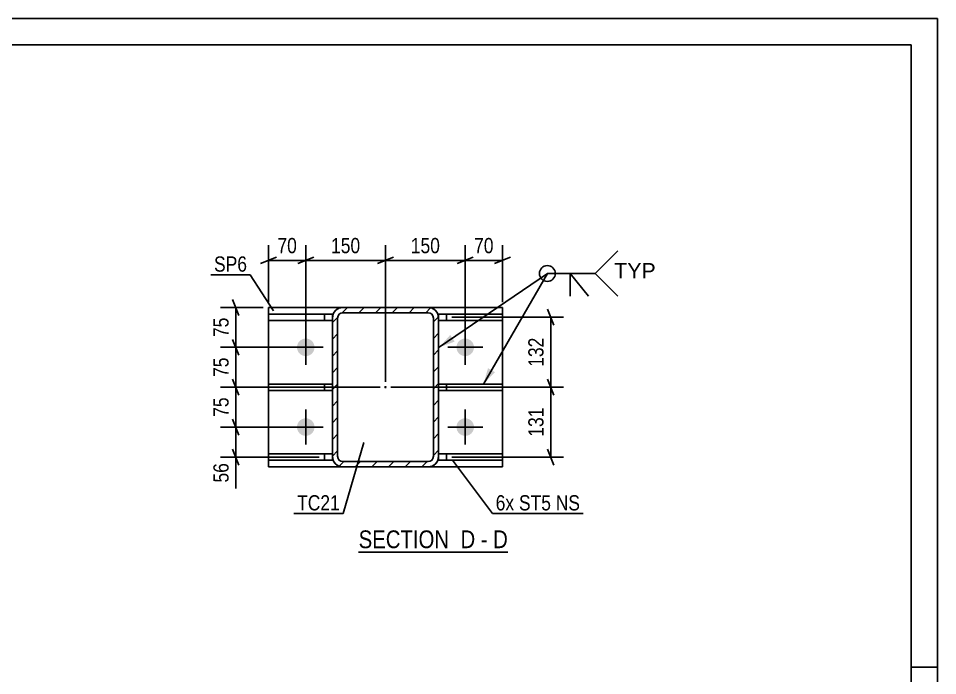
# Model space of a CAD drawing. Header units: millimetres. Extents: x -147 to 447, y -184 to 236.
# Drawn here: x 274.4 to 447.4, y 112.6 to 236.1 of the extents above; entities that cross this region are included whole.
import ezdxf

# ---------------------------------------------------------------- set-up
doc = ezdxf.new("R2010")
doc.units = ezdxf.units.MM
doc.linetypes.add('DXK_LINE_DOT2', pattern=[3.9198, 1.9599, -1.9599])
doc.linetypes.add('DXK_LINE_DOT3', pattern=[5.9187, 2.979, -0.9799, 0.9799, -0.9799])
doc.styles.add('Arial', font='arial.ttf', dxfattribs={"height": 0.2})
doc.styles.add('Arial Narrow', font='ARIALN.TTF', dxfattribs={"height": 0.2})

# ---------------------------------------------------------------- blocks, each defined once
blk = doc.blocks.new('Unknown-284876408-1134')
at = {"color": 5, "linetype": 'Continuous'}
for p, q in [((447.38, 236.15), (-146.62, 236.15)), ((447.38, -183.85), (447.38, 236.15)), ((442.38, 231.15), (-141.62, 231.15)), ((442.38, -178.85), (442.38, 231.15)), ((447.38, 114.15), (442.38, 114.15))]:
    blk.add_line(p, q, dxfattribs=at)
blk = doc.blocks.new('Unknown-284876408-14 - 7594')
at = {"color": 6, "linetype": 'Continuous'}
blk.add_line((338.46, 135.77), (366.53, 135.77), dxfattribs=at)
at = {"color": 0, "linetype": 'Continuous'}
for points in [[(356.57, 136.52), (356.57, 140.02), (338.46, 140.02), (338.46, 136.52)], [(360.39, 136.52), (360.39, 140.02), (357.62, 140.02), (357.62, 136.52)], [(362.71, 136.52), (362.71, 140.02), (361.44, 140.02), (361.44, 136.52)], [(366.53, 136.52), (366.53, 140.02), (363.76, 140.02), (363.76, 136.52)]]:
    blk.add_wipeout(points, dxfattribs=at)
at = {"color": 7, "linetype": 'Continuous', "style": 'Arial Narrow'}
for s, p in [('SECTION ', (338.46, 136.52)), ('D', (357.62, 136.52)), ('D', (363.76, 136.52)), ('-', (361.44, 136.52))]:
    blk.add_text(s, height=3.34, dxfattribs=at).set_placement(p)
blk = doc.blocks.new('Part-284876408-7631 - 7594')
at = {"color": 2, "linetype": 'Continuous'}
for p, q in [((365.51, 180.54), (353.51, 180.54)), ((353.51, 180.54), (353.51, 179.79)), ((365.51, 180.54), (365.51, 179.34)), ((365.51, 179.34), (353.51, 179.34))]:
    blk.add_line(p, q, dxfattribs=at)
at = {"color": 7, "linetype": 'DXK_LINE_DOT2'}
for p, q in [((355.01, 179.34), (355.01, 180.54)), ((353.51, 179.34), (353.51, 179.79))]:
    blk.add_line(p, q, dxfattribs=at)
blk = doc.blocks.new('Part-284876408-7615 - 7594')
at = {"linetype": 'Continuous'}
h = blk.add_hatch(dxfattribs=at)
h.set_pattern_fill('', scale=0.7, style=0, pattern_type=0)
h.set_pattern_definition([(45, (333.5097, 153.794), (-1.57154, 1.57154), [])])
h.paths.add_polyline_path([(333.51, 179.79), (333.51, 153.79), (333.66, 153.03), (334.1, 152.38), (334.74, 151.95), (335.51, 151.79), (351.51, 151.79), (352.28, 151.95), (352.92, 152.38), (353.36, 153.03), (353.51, 153.79), (353.51, 179.79), (353.36, 180.56), (352.92, 181.21), (352.28, 181.64), (351.51, 181.79), (335.51, 181.79), (334.74, 181.64), (334.1, 181.21), (333.66, 180.56)])
h.paths.add_polyline_path([(334.8, 180.5), (335.13, 180.72), (335.51, 180.79), (351.51, 180.79), (351.89, 180.72), (352.22, 180.5), (352.43, 180.18), (352.51, 179.79), (352.51, 153.79), (352.43, 153.41), (352.22, 153.09), (351.89, 152.87), (351.51, 152.79), (335.51, 152.79), (335.13, 152.87), (334.8, 153.09), (334.59, 153.41), (334.51, 153.79), (334.51, 179.79), (334.59, 180.18)])
blk.add_hatch(color=246, dxfattribs=at).paths.add_polyline_path([(343.51, 166.69, -1), (343.51, 166.89, -1)])
at = {"color": 7, "linetype": 'DXK_LINE_DOT2'}
for p, q in [((334.74, 181.64), (335.51, 181.79)), ((335.51, 181.79), (351.51, 181.79)), ((351.51, 181.79), (352.28, 181.64)), ((333.51, 179.79), (333.66, 180.56)), ((334.59, 180.18), (334.51, 179.79)), ((335.51, 180.79), (335.13, 180.72)), ((335.51, 180.79), (351.51, 180.79)), ((351.89, 180.72), (351.51, 180.79)), ((352.51, 179.79), (352.43, 180.18)), ((353.36, 180.56), (353.51, 179.79)), ((333.51, 179.79), (333.51, 153.79)), ((334.51, 153.79), (334.51, 179.79)), ((352.51, 153.79), (352.51, 179.79)), ((353.51, 179.79), (353.51, 153.79)), ((333.66, 153.03), (333.51, 153.79)), ((334.51, 153.79), (334.59, 153.41)), ((335.13, 152.87), (335.51, 152.79)), ((335.51, 152.79), (351.51, 152.79)), ((351.51, 152.79), (351.89, 152.87)), ((352.43, 153.41), (352.51, 153.79)), ((353.51, 153.79), (353.36, 153.03)), ((335.51, 151.79), (334.74, 151.95)), ((335.51, 151.79), (351.51, 151.79)), ((352.28, 151.95), (351.51, 151.79))]:
    blk.add_line(p, q, dxfattribs=at)
at = {"color": 2, "linetype": 'Continuous'}
for p, q in [((335.51, 181.79), (334.74, 181.64)), ((335.51, 181.79), (351.51, 181.79)), ((352.28, 181.64), (351.51, 181.79)), ((333.66, 180.56), (333.51, 179.79)), ((334.51, 179.79), (334.59, 180.18)), ((335.13, 180.72), (335.51, 180.79)), ((335.51, 180.79), (351.51, 180.79)), ((351.51, 180.79), (351.89, 180.72)), ((352.43, 180.18), (352.51, 179.79)), ((353.51, 179.79), (353.36, 180.56)), ((333.51, 153.79), (333.51, 179.79)), ((334.51, 153.79), (334.51, 179.79)), ((352.51, 153.79), (352.51, 179.79)), ((353.51, 153.79), (353.51, 179.79)), ((333.51, 153.79), (333.66, 153.03)), ((334.59, 153.41), (334.51, 153.79)), ((335.51, 152.79), (335.13, 152.87)), ((335.51, 152.79), (351.51, 152.79)), ((351.89, 152.87), (351.51, 152.79)), ((352.51, 153.79), (352.43, 153.41)), ((353.36, 153.03), (353.51, 153.79)), ((334.74, 151.95), (335.51, 151.79)), ((335.51, 151.79), (351.51, 151.79)), ((351.51, 151.79), (352.28, 151.95))]:
    blk.add_line(p, q, dxfattribs=at)
at = {"color": 7, "linetype": 'DXK_LINE_DOT3'}
blk.add_line((343.51, 166.79), (343.51, 166.79), dxfattribs=at)
at = {"color": 246, "linetype": 'DXK_LINE_DOT2'}
blk.add_line((343.51, 166.79), (343.51, 166.79), dxfattribs=at)
at = {"color": 246, "linetype": 'Continuous'}
blk.add_circle((343.51, 166.79), 0.1, dxfattribs=at)
at = {"color": 7, "linetype": 'DXK_LINE_DOT2'}
for centre, radius, start, end in [((335.51, 179.79), 2, 112.5, 157.5), ((351.51, 179.79), 2, 22.5, 67.5), ((335.51, 179.79), 1, 112.5, 157.5), ((351.51, 179.79), 1, 22.5, 67.5), ((335.51, 153.79), 2, 202.5, 247.5), ((335.51, 153.79), 1, 202.5, 247.5), ((351.51, 153.79), 1, 292.5, 337.5), ((351.51, 153.79), 2, 292.5, 337.5)]:
    blk.add_arc(centre, radius, start, end, dxfattribs=at)
at = {"color": 2, "linetype": 'Continuous'}
for centre, radius, start, end in [((335.51, 179.79), 2, 112.5, 157.5), ((351.51, 179.79), 2, 22.5, 67.5), ((335.51, 179.79), 1, 112.5, 157.5), ((351.51, 179.79), 1, 22.5, 67.5), ((335.51, 153.79), 2, 202.5, 247.5), ((335.51, 153.79), 1, 202.5, 247.5), ((351.51, 153.79), 1, 292.5, 337.5), ((351.51, 153.79), 2, 292.5, 337.5)]:
    blk.add_arc(centre, radius, start, end, dxfattribs=at)
blk = doc.blocks.new('Part-284876408-7618 - 7594')
at = {"color": 2, "linetype": 'Continuous'}
for p, q in [((321.51, 151.79), (321.51, 181.79)), ((321.51, 181.79), (335.51, 181.79)), ((365.51, 181.79), (351.51, 181.79)), ((365.51, 181.79), (365.51, 151.79)), ((335.51, 151.79), (321.51, 151.79)), ((365.51, 151.79), (351.51, 151.79))]:
    blk.add_line(p, q, dxfattribs=at)
at = {"color": 7, "linetype": 'DXK_LINE_DOT2'}
for p, q in [((351.51, 181.79), (335.51, 181.79)), ((351.51, 151.79), (335.51, 151.79))]:
    blk.add_line(p, q, dxfattribs=at)
blk = doc.blocks.new('Part-284876408-7627 - 7594')
at = {"color": 2, "linetype": 'Continuous'}
for p, q in [((321.51, 166.19), (321.51, 167.39)), ((321.51, 167.39), (333.51, 167.39)), ((321.51, 166.19), (333.51, 166.19))]:
    blk.add_line(p, q, dxfattribs=at)
at = {"color": 7, "linetype": 'DXK_LINE_DOT2'}
for p, q in [((332.01, 166.19), (332.01, 167.39)), ((333.51, 167.39), (333.51, 166.19))]:
    blk.add_line(p, q, dxfattribs=at)
blk = doc.blocks.new('Part-284876408-7628 - 7594')
at = {"color": 2, "linetype": 'Continuous'}
for p, q in [((321.51, 179.34), (321.51, 180.54)), ((321.51, 180.54), (333.51, 180.54)), ((333.51, 180.54), (333.51, 179.79)), ((321.51, 179.34), (333.51, 179.34))]:
    blk.add_line(p, q, dxfattribs=at)
at = {"color": 7, "linetype": 'DXK_LINE_DOT2'}
for p, q in [((332.01, 179.34), (332.01, 180.54)), ((333.51, 179.79), (333.51, 179.34))]:
    blk.add_line(p, q, dxfattribs=at)
blk = doc.blocks.new('Part-284876408-7629 - 7594')
at = {"color": 2, "linetype": 'Continuous'}
for p, q in [((321.51, 153.04), (321.51, 154.24)), ((321.51, 154.24), (333.51, 154.24)), ((321.51, 153.04), (333.51, 153.04)), ((333.51, 153.79), (333.51, 153.04))]:
    blk.add_line(p, q, dxfattribs=at)
at = {"color": 7, "linetype": 'DXK_LINE_DOT2'}
for p, q in [((332.01, 153.04), (332.01, 154.24)), ((333.51, 154.24), (333.51, 153.79))]:
    blk.add_line(p, q, dxfattribs=at)
blk = doc.blocks.new('Part-284876408-7630 - 7594')
at = {"color": 2, "linetype": 'Continuous'}
for p, q in [((365.51, 167.39), (353.51, 167.39)), ((365.51, 166.19), (353.51, 166.19)), ((365.51, 167.39), (365.51, 166.19))]:
    blk.add_line(p, q, dxfattribs=at)
at = {"color": 7, "linetype": 'DXK_LINE_DOT2'}
for p, q in [((353.51, 167.39), (353.51, 166.19)), ((355.01, 166.19), (355.01, 167.39))]:
    blk.add_line(p, q, dxfattribs=at)
blk = doc.blocks.new('Part-284876408-7632 - 7594')
at = {"color": 2, "linetype": 'Continuous'}
for p, q in [((365.51, 154.24), (353.51, 154.24)), ((365.51, 154.24), (365.51, 153.04)), ((353.51, 153.79), (353.51, 153.04)), ((365.51, 153.04), (353.51, 153.04))]:
    blk.add_line(p, q, dxfattribs=at)
at = {"color": 7, "linetype": 'DXK_LINE_DOT2'}
for p, q in [((353.51, 154.24), (353.51, 153.79)), ((355.01, 153.04), (355.01, 154.24))]:
    blk.add_line(p, q, dxfattribs=at)
blk = doc.blocks.new('Bolt-284876408-7665 - 7594')
at = {"linetype": 'Continuous'}
for points in [[(326.86, 174.29, -1), (330.16, 174.29, -1)], [(356.86, 174.29, -1), (360.16, 174.29, -1)], [(326.86, 159.29, -1), (330.16, 159.29, -1)], [(356.86, 159.29, -1), (360.16, 159.29, -1)]]:
    blk.add_hatch(color=1, dxfattribs=at).paths.add_polyline_path(points)
at = {"color": 1, "linetype": 'Continuous'}
for p, q in [((328.51, 170.99), (328.51, 177.59)), ((358.51, 170.99), (358.51, 177.59)), ((331.81, 174.29), (325.21, 174.29)), ((361.81, 174.29), (355.21, 174.29)), ((328.51, 155.99), (328.51, 162.59)), ((358.51, 155.99), (358.51, 162.59)), ((331.81, 159.29), (325.21, 159.29)), ((361.81, 159.29), (355.21, 159.29))]:
    blk.add_line(p, q, dxfattribs=at)
blk = doc.blocks.new('StraightDimension-284876408-9209 - 7594')
at = {"color": 7, "linetype": 'Continuous'}
for p, q in [((356.01, 179.94), (376.99, 179.94)), ((375.19, 178.44), (373.99, 181.44)), ((374.59, 166.79), (374.59, 179.94)), ((373.99, 168.29), (375.19, 165.29)), ((344.51, 166.79), (376.99, 166.79))]:
    blk.add_line(p, q, dxfattribs=at)
at = {"color": 0}
blk.add_wipeout([(373.84, 176.71), (369.64, 176.71), (369.64, 170.03), (373.84, 170.03)], dxfattribs=at)
at = {"color": 3, "style": 'Arial Narrow'}
blk.add_text('132', height=2.863, rotation=90.0002, dxfattribs=at).set_placement((373.24, 170.63))
blk = doc.blocks.new('StraightDimension-284876408-9134 - 7594')
at = {"color": 7, "linetype": 'Continuous'}
for p, q in [((321.51, 182.79), (321.51, 193.49)), ((328.51, 175.29), (328.51, 193.49)), ((320.01, 190.04), (323.01, 191.24)), ((321.51, 190.64), (328.51, 190.64)), ((330.01, 191.24), (327.01, 190.04))]:
    blk.add_line(p, q, dxfattribs=at)
at = {"color": 0}
blk.add_wipeout([(327.44, 191.39), (327.44, 195.59), (322.58, 195.59), (322.58, 191.39)], dxfattribs=at)
at = {"color": 3, "style": 'Arial Narrow'}
blk.add_text('70', height=2.863, dxfattribs=at).set_placement((323.18, 191.99))
blk = doc.blocks.new('StraightDimension-284876408-9176 - 7594')
at = {"color": 7, "linetype": 'Continuous'}
for p, q in [((320.51, 181.79), (312.49, 181.79)), ((314.74, 183.29), (315.94, 180.29)), ((315.34, 174.29), (315.34, 181.79)), ((315.94, 172.79), (314.74, 175.79)), ((327.51, 174.29), (312.49, 174.29))]:
    blk.add_line(p, q, dxfattribs=at)
at = {"color": 0}
blk.add_wipeout([(314.59, 180.47), (310.39, 180.47), (310.39, 175.62), (314.59, 175.62)], dxfattribs=at)
at = {"color": 3, "style": 'Arial Narrow'}
blk.add_text('75', height=2.863, rotation=90.0002, dxfattribs=at).set_placement((313.99, 176.22))
blk = doc.blocks.new('StraightDimension-284876408-9177 - 7594')
at = {"color": 7, "linetype": 'Continuous'}
for p, q in [((314.74, 175.79), (315.94, 172.79)), ((327.51, 174.29), (312.49, 174.29)), ((315.34, 166.79), (315.34, 174.29)), ((315.94, 165.29), (314.74, 168.29)), ((342.51, 166.79), (312.49, 166.79))]:
    blk.add_line(p, q, dxfattribs=at)
at = {"color": 0}
blk.add_wipeout([(314.59, 172.97), (310.39, 172.97), (310.39, 168.12), (314.59, 168.12)], dxfattribs=at)
at = {"color": 3, "style": 'Arial Narrow'}
blk.add_text('75', height=2.863, rotation=90.0002, dxfattribs=at).set_placement((313.99, 168.72))
blk = doc.blocks.new('StraightDimension-284876408-9131 - 7594')
at = {"color": 7, "linetype": 'Continuous'}
for p, q in [((358.51, 175.29), (358.51, 193.49)), ((365.51, 182.79), (365.51, 193.49)), ((357.01, 190.04), (360.01, 191.24)), ((358.51, 190.64), (365.51, 190.64)), ((367.01, 191.24), (364.01, 190.04))]:
    blk.add_line(p, q, dxfattribs=at)
at = {"color": 0}
blk.add_wipeout([(364.44, 191.39), (364.44, 195.59), (359.58, 195.59), (359.58, 191.39)], dxfattribs=at)
at = {"color": 3, "style": 'Arial Narrow'}
blk.add_text('70', height=2.863, dxfattribs=at).set_placement((360.18, 191.99))
blk = doc.blocks.new('StraightDimension-284876408-9132 - 7594')
at = {"color": 7, "linetype": 'Continuous'}
for p, q in [((343.51, 167.79), (343.51, 193.49)), ((358.51, 175.29), (358.51, 193.49)), ((345.01, 191.24), (342.01, 190.04)), ((343.51, 190.64), (358.51, 190.64)), ((357.01, 190.04), (360.01, 191.24))]:
    blk.add_line(p, q, dxfattribs=at)
at = {"color": 0}
blk.add_wipeout([(354.35, 191.39), (354.35, 195.59), (347.67, 195.59), (347.67, 191.39)], dxfattribs=at)
at = {"color": 3, "style": 'Arial Narrow'}
blk.add_text('150', height=2.863, dxfattribs=at).set_placement((348.27, 191.99))
blk = doc.blocks.new('StraightDimension-284876408-9133 - 7594')
at = {"color": 7, "linetype": 'Continuous'}
for p, q in [((328.51, 175.29), (328.51, 193.49)), ((343.51, 167.79), (343.51, 193.49)), ((330.01, 191.24), (327.01, 190.04)), ((328.51, 190.64), (343.51, 190.64)), ((342.01, 190.04), (345.01, 191.24))]:
    blk.add_line(p, q, dxfattribs=at)
at = {"color": 0}
blk.add_wipeout([(339.35, 191.39), (339.35, 195.59), (332.67, 195.59), (332.67, 191.39)], dxfattribs=at)
at = {"color": 3, "style": 'Arial Narrow'}
blk.add_text('150', height=2.863, dxfattribs=at).set_placement((333.27, 191.99))
blk = doc.blocks.new('StraightDimension-284876408-9178 - 7594')
at = {"color": 7, "linetype": 'Continuous'}
for p, q in [((314.74, 168.29), (315.94, 165.29)), ((342.51, 166.79), (312.49, 166.79)), ((315.34, 159.29), (315.34, 166.79)), ((327.51, 159.29), (312.49, 159.29)), ((315.94, 157.79), (314.74, 160.79))]:
    blk.add_line(p, q, dxfattribs=at)
at = {"color": 0}
blk.add_wipeout([(314.59, 165.47), (310.39, 165.47), (310.39, 160.62), (314.59, 160.62)], dxfattribs=at)
at = {"color": 3, "style": 'Arial Narrow'}
blk.add_text('75', height=2.863, rotation=90.0002, dxfattribs=at).set_placement((313.99, 161.22))
blk = doc.blocks.new('StraightDimension-284876408-9179 - 7594')
at = {"color": 7, "linetype": 'Continuous'}
for p, q in [((327.51, 159.29), (312.49, 159.29)), ((314.74, 160.79), (315.94, 157.79)), ((315.34, 153.64), (315.34, 159.29)), ((315.94, 152.14), (314.74, 155.14)), ((331.01, 153.64), (312.49, 153.64))]:
    blk.add_line(p, q, dxfattribs=at)
at = {"color": 0}
blk.add_wipeout([(314.59, 153.12), (310.39, 153.12), (310.39, 148.26), (314.59, 148.26)], dxfattribs=at)
at = {"color": 7, "linetype": 'Continuous'}
blk.add_line((315.34, 153.64), (315.34, 147.74), dxfattribs=at)
blk.add_line((315.34, 153.64), (315.34, 147.74), dxfattribs=at)
at = {"color": 3, "style": 'Arial Narrow'}
blk.add_text('56', height=2.863, rotation=90.0002, dxfattribs=at).set_placement((313.99, 148.86))
blk = doc.blocks.new('StraightDimension-284876408-9210 - 7594')
at = {"color": 7, "linetype": 'Continuous'}
for p, q in [((375.19, 165.29), (373.99, 168.29)), ((344.51, 166.79), (376.99, 166.79)), ((374.59, 153.64), (374.59, 166.79)), ((373.99, 155.14), (375.19, 152.14)), ((356.01, 153.64), (376.99, 153.64))]:
    blk.add_line(p, q, dxfattribs=at)
at = {"color": 0}
blk.add_wipeout([(373.84, 163.56), (369.64, 163.56), (369.64, 156.88), (373.84, 156.88)], dxfattribs=at)
at = {"color": 3, "style": 'Arial Narrow'}
blk.add_text('131', height=2.863, rotation=90.0002, dxfattribs=at).set_placement((373.24, 157.48))
blk = doc.blocks.new('Mark-284876408-9410 - 7594')
at = {"color": 0}
blk.add_wipeout([(334.92, 143.62), (334.92, 146.62), (326.88, 146.62), (326.88, 143.62)], dxfattribs=at)
blk.add_wipeout([(334.92, 143.62), (334.92, 146.62), (326.88, 146.62), (326.88, 143.62)], dxfattribs=at)
at = {"color": 30, "linetype": 'Continuous'}
for p in [(339.46, 156.39), (326.28, 143.02)]:
    blk.add_line(p, (335.52, 143.02), dxfattribs=at)
at = {"color": 3, "style": 'Arial Narrow'}
blk.add_text('TC21', height=2.863, dxfattribs=at).set_placement((326.88, 143.62))
blk = doc.blocks.new('MarkSet-284876408-9085 - 7594')
at = {"color": 0}
for points in [[(367.72, 143.62), (367.72, 146.62), (364.24, 146.62), (364.24, 143.62)], [(374.64, 143.62), (374.64, 146.62), (368.62, 146.62), (368.62, 143.62)], [(380.11, 143.62), (380.11, 146.62), (375.54, 146.62), (375.54, 143.62)]]:
    blk.add_wipeout(points, dxfattribs=at)
for points in [[(367.72, 143.62), (367.72, 146.62), (364.24, 146.62), (364.24, 143.62)], [(374.64, 143.62), (374.64, 146.62), (368.62, 146.62), (368.62, 143.62)], [(380.11, 143.62), (380.11, 146.62), (375.54, 146.62), (375.54, 143.62)]]:
    blk.add_wipeout(points, dxfattribs=at)
at = {"color": 30, "linetype": 'Continuous'}
for p, q in [((356.12, 153.04), (363.64, 143.02)), ((363.64, 143.02), (380.71, 143.02))]:
    blk.add_line(p, q, dxfattribs=at)
at = {"color": 3, "style": 'Arial Narrow'}
for s, p in [('6x', (364.24, 143.62)), ('ST5', (368.62, 143.62)), ('NS', (375.54, 143.62))]:
    blk.add_text(s, height=2.863, dxfattribs=at).set_placement(p)
blk = doc.blocks.new('Mark-284876408-9413 - 7594')
at = {"color": 0}
blk.add_wipeout([(317.46, 188.52), (317.46, 191.52), (311.25, 191.52), (311.25, 188.52)], dxfattribs=at)
blk.add_wipeout([(317.46, 188.52), (317.46, 191.52), (311.25, 191.52), (311.25, 188.52)], dxfattribs=at)
at = {"color": 30, "linetype": 'Continuous'}
for p in [(310.65, 187.92), (322.44, 181.14)]:
    blk.add_line(p, (318.06, 187.92), dxfattribs=at)
at = {"color": 3, "style": 'Arial Narrow'}
blk.add_text('SP6', height=2.863, dxfattribs=at).set_placement((311.25, 188.52))
blk = doc.blocks.new('WeldMark-284876408-9444 - 7594')
at = {"linetype": 'Continuous'}
for points in [[(356.53, 175.37), (353.63, 174.29), (355.68, 176.6)], [(364.09, 169.62), (361.94, 167.39), (362.79, 170.37)]]:
    blk.add_hatch(color=30, dxfattribs=at).paths.add_polyline_path(points)
at = {"color": 30, "linetype": 'Continuous'}
for p, q in [((353.63, 174.29), (373.96, 188.17)), ((361.94, 167.39), (373.96, 188.17)), ((373.96, 188.17), (382.96, 188.17))]:
    blk.add_line(p, q, dxfattribs=at)
at = {"color": 3, "linetype": 'Continuous'}
for q in [(381.68, 183.89), (378.25, 183.89)]:
    blk.add_line((378.25, 188.17), q, dxfattribs=at)
for start, end in [(90, 270), (270, 90)]:
    blk.add_arc((373.96, 188.17), 1.5, start, end, dxfattribs=at)
at = {"color": 0, "linetype": 'Continuous'}
blk.add_wipeout([(394.34, 187.27), (394.34, 190.27), (386.56, 190.27), (386.56, 187.27)], dxfattribs=at)
blk.add_wipeout([(394.34, 187.27), (394.34, 190.27), (386.56, 190.27), (386.56, 187.27)], dxfattribs=at)
at = {"color": 3, "linetype": 'Continuous'}
for q in [(387.25, 192.46), (387.25, 183.89)]:
    blk.add_line((382.96, 188.17), q, dxfattribs=at)
at = {"color": 3, "linetype": 'Continuous', "style": 'Arial'}
blk.add_text('TYP', height=2.865, dxfattribs=at).set_placement((386.56, 187.27))

msp = doc.modelspace()

# ---------------------------------------------------------------- block references
for name in ['Unknown-284876408-1134', 'Part-284876408-7618 - 7594', 'Part-284876408-7615 - 7594', 'Part-284876408-7628 - 7594', 'Part-284876408-7631 - 7594', 'Bolt-284876408-7665 - 7594', 'Part-284876408-7627 - 7594', 'Part-284876408-7630 - 7594', 'Part-284876408-7629 - 7594', 'Part-284876408-7632 - 7594']:
    msp.add_blockref(name, (0, 0))

# ---------------------------------------------------------------- next in the draw order: block references
for name in ['StraightDimension-284876408-9134 - 7594', 'StraightDimension-284876408-9209 - 7594', 'Unknown-284876408-14 - 7594']:
    msp.add_blockref(name, (0, 0))

# ---------------------------------------------------------------- next in the draw order: block references
for name in ['StraightDimension-284876408-9131 - 7594', 'StraightDimension-284876408-9176 - 7594']:
    msp.add_blockref(name, (0, 0))

# ---------------------------------------------------------------- next in the draw order: block references
for name in ['Mark-284876408-9413 - 7594', 'StraightDimension-284876408-9177 - 7594']:
    msp.add_blockref(name, (0, 0))

# ---------------------------------------------------------------- next in the draw order: block references
msp.add_blockref('StraightDimension-284876408-9132 - 7594', (0, 0))

# ---------------------------------------------------------------- next in the draw order: block references
msp.add_blockref('StraightDimension-284876408-9133 - 7594', (0, 0))

# ---------------------------------------------------------------- next in the draw order: block references
for name in ['StraightDimension-284876408-9178 - 7594', 'StraightDimension-284876408-9210 - 7594']:
    msp.add_blockref(name, (0, 0))

# ---------------------------------------------------------------- next in the draw order: block references
for name in ['WeldMark-284876408-9444 - 7594', 'StraightDimension-284876408-9179 - 7594', 'MarkSet-284876408-9085 - 7594']:
    msp.add_blockref(name, (0, 0))

# ---------------------------------------------------------------- next in the draw order: block references
msp.add_blockref('Mark-284876408-9410 - 7594', (0, 0))

doc.saveas('drawing.dxf')
